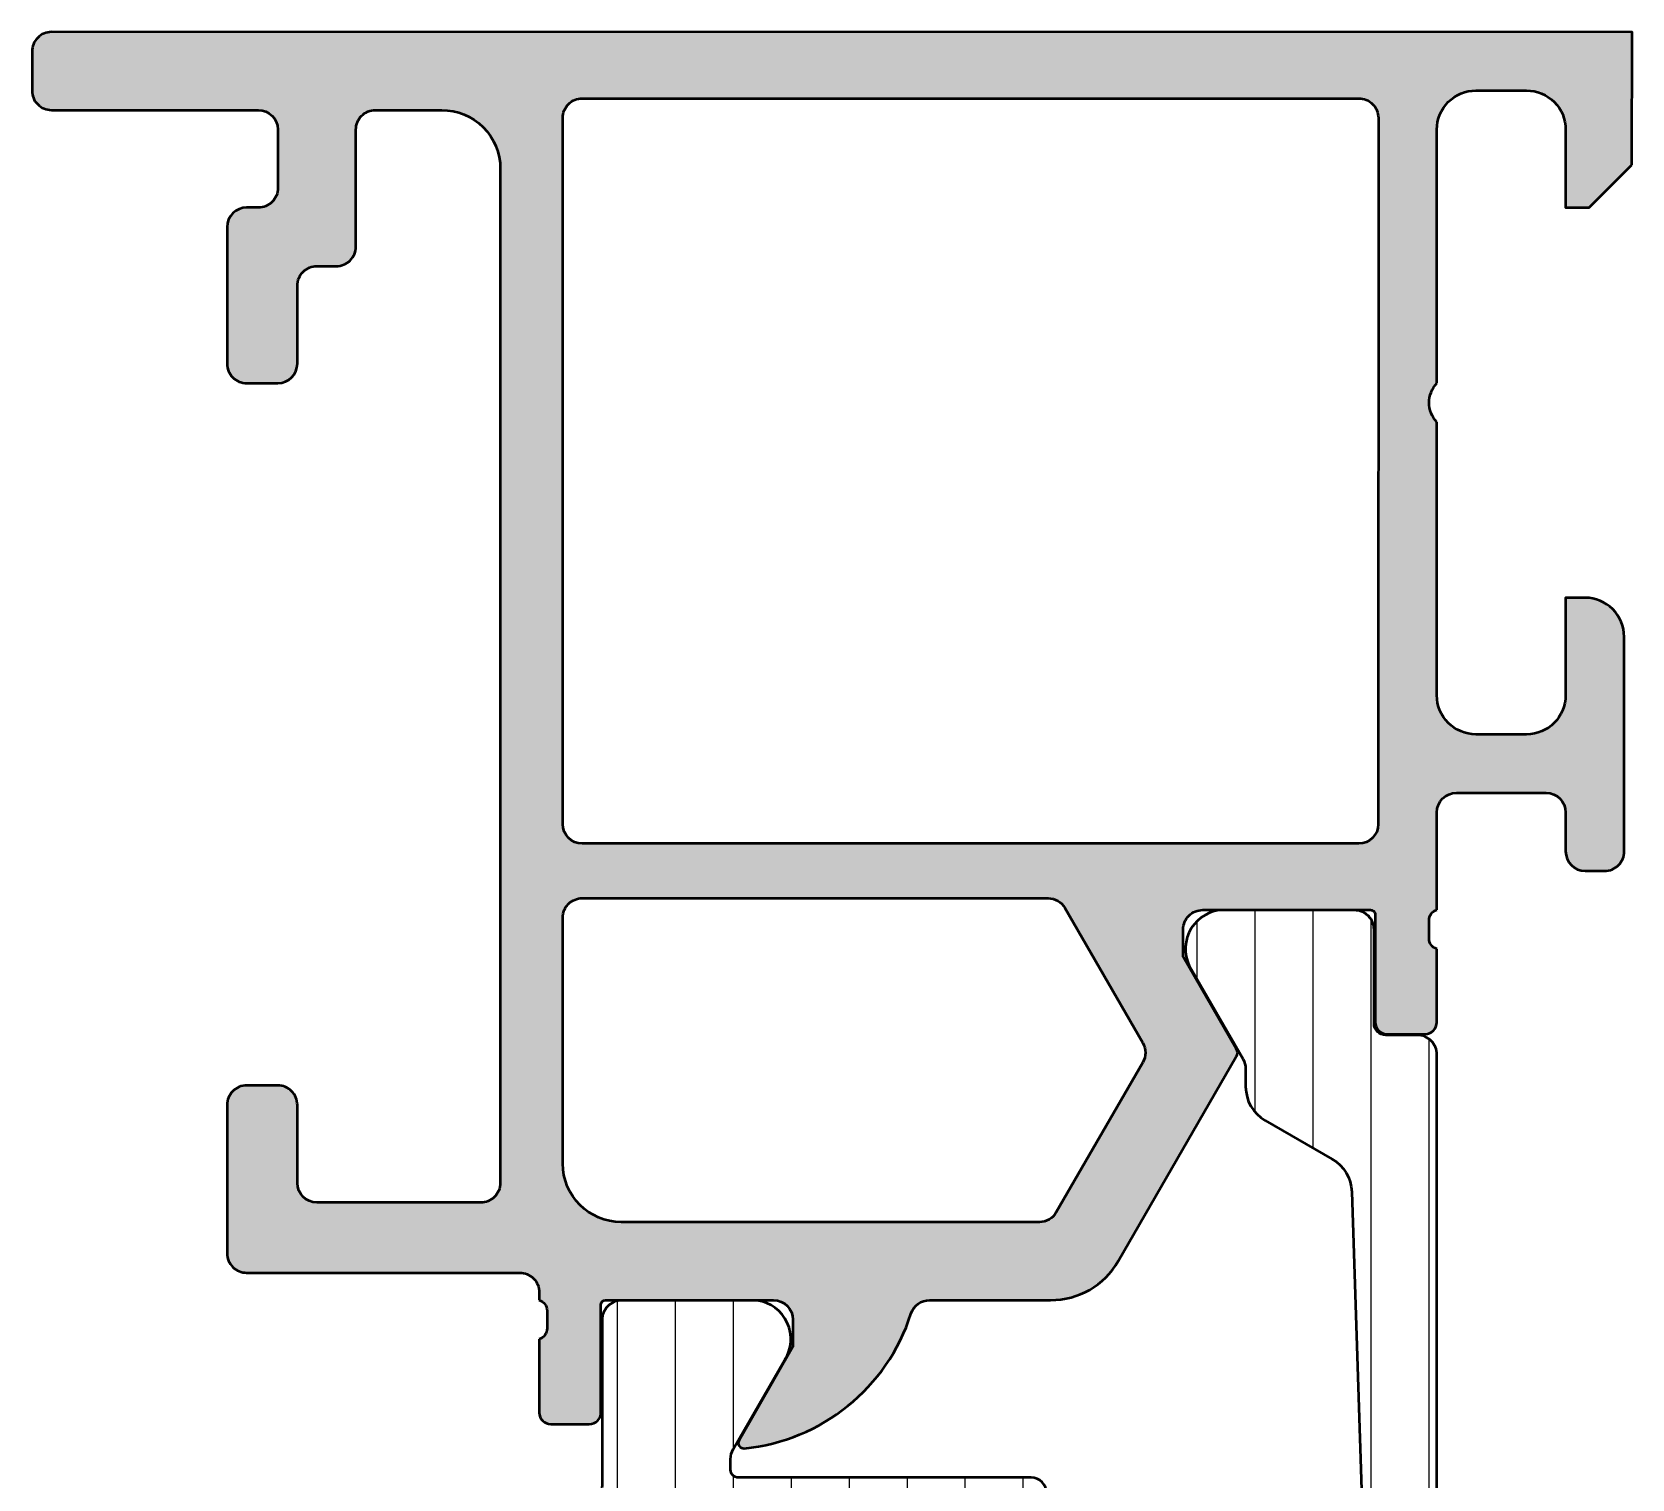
# Model space of a CAD drawing. Extents: x -15 to 48, y 0 to 85.
# Drawn here: x -15 to 26, y 47.91 to 85 of the extents above; entities that cross this region are included whole.
import ezdxf

# ---------------------------------------------------------------- set-up
doc = ezdxf.new("R2010")
doc.units = 0
for name, color, linetype, lineweight in [('0S-Alu contour', 7, 'Continuous', 50), ('0S-Alu hatch', 252, 'Continuous', 25), ('0S-Plastic contour', 254, 'Continuous', 50), ('0S-Plastic hatch', 253, 'Continuous', 25)]:
    doc.layers.add(name, color=color, linetype=linetype, lineweight=lineweight)
pattern_1 = [(90, (0, 0), (-1.4859, 0), [])]

# ---------------------------------------------------------------- blocks, each defined once
blk = doc.blocks.new('347310__CD10DA18_DC66_4DDC_9E1C_875070BA0576_')
at = {"layer": '0S-Alu hatch'}
h = blk.add_hatch(color=256, dxfattribs=at)
edge = h.paths.add_edge_path()
edge.add_line((25.99984741210939, 81.59902933060013), (26.00000002191443, 84.99940470118426))
edge.add_line((26.00000002191443, 84.99940470118426), (-14.4999926506306, 85))
edge.add_arc((-14.49999999999999, 84.50000000005399), 0.5000000000000262, 89.99915782430367, 180)
edge.add_line((-15.00000000000001, 84.50000000005399), (-14.99999999999996, 83.50000734947734))
edge.add_arc((-14.49999999999999, 83.50000734947736), 0.4999999999999645, 180, 270.0000000000041)
edge.add_line((-14.49999999999995, 83.00000734947739), (-9.199946949434391, 83.00000734947737))
edge.add_ellipse((-9.199946949434416, 82.50000734947741), major_axis=(-0.4999999999999574, 0), ratio=1, start_angle=180.0026229927371, end_angle=269.99999999999716, ccw=False)
edge.add_line((-8.699946949958402, 82.50003023940715), (-8.699878280168335, 81.00003023940741))
edge.add_ellipse((-9.199878279644421, 81.00000734947739), major_axis=(-0.5000000000000356, 0), ratio=1, start_angle=90.00000000000142, end_angle=180.0026229927371, ccw=False)
edge.add_line((-9.199878279644407, 80.50000734947734), (-9.49995845930873, 80.50000734947739))
edge.add_arc((-9.49995845930875, 80.00000734947731), 0.500000000000057, 89.99999999999756, 179.9986400310366)
edge.add_line((-9.999958459167958, 80.00001921744538), (-10.00004154083198, 76.49977090774856))
edge.add_arc((-9.50007003993317, 76.49973478046923), 0.4999715022040708, 179.9958598827387, 270.0010801574589)
edge.add_line((-9.500060614318372, 75.99976327835401), (-8.700069006652328, 75.99974039017037))
edge.add_arc((-8.700093288323316, 76.49978374817378), 0.5000433585929441, 270.002782233268, 359.9932835929086)
edge.add_line((-8.200049933166003, 76.49972513138151), (-8.200004156798784, 78.49973276077586))
edge.add_ellipse((-7.700149360449358, 78.49987796022798), major_axis=(-0.4998548174384295, 0), ratio=1, start_angle=-90.0148949093915, end_angle=0.016643464482115178, ccw=False)
edge.add_line((-7.700019415587902, 78.99973276077584), (-7.199996527404252, 78.99970987259226))
edge.add_arc((-7.199995854147452, 79.499724458193), 0.5000145856011912, 269.9999228527042, 360.0009513781749)
edge.add_line((-6.699981268615192, 79.49973276077598), (-6.699931677550708, 82.4997098725923))
edge.add_ellipse((-6.199989152456899, 82.49975972336215), major_axis=(-0.4999425275791942, 0), ratio=1, start_angle=-90.010084355157, end_angle=0.005713134153495503, ccw=False)
edge.add_line((-6.199901159972583, 82.99970224319777), (-4.499896582335864, 82.99964883743603))
edge.add_ellipse((-4.499802041349965, 81.49978914656228), major_axis=(-1.499859693853373, 0), ratio=1, start_angle=179.9943484866359, end_angle=270.00361153747167, ccw=False)
edge.add_line((-2.999942354792935, 81.49964120412979), (-3.000537444684724, 55.49962977792197))
edge.add_ellipse((-3.500537444553745, 55.49964122195333), major_axis=(-0.4999999999999871, 0), ratio=1, start_angle=89.99864699564091, end_angle=179.9986886106275, ccw=False)
edge.add_line((-3.500549251744175, 54.99964122209274), (-7.700027465820298, 54.99974039017041))
edge.add_ellipse((-7.699895561429036, 55.49986084580205), major_axis=(-0.5001204730262157, 0), ratio=1, start_angle=0.012925820080909034, end_angle=89.98488851104122, ccw=False)
edge.add_line((-8.200016021728558, 55.49974801956506), (-8.199970245361312, 57.49974801956489))
edge.add_arc((-8.699842804591356, 57.49988308584031), 0.4998725774775911, 359.9845185993844, 450.0137328721819)
edge.add_line((-8.699962615966754, 57.99975564895947), (-9.499954223632827, 57.99977853714313))
edge.add_arc((-9.499958102385406, 57.49978623060806), 0.4999923065501079, 89.99955552085567, 179.9999926555614)
edge.add_line((-9.99995040893551, 57.49978616651674), (-10.00004959530385, 53.69963594781669))
edge.add_arc((-9.500049595474145, 53.69962289749468), 0.5000000000000151, 179.9985045433782, 270.0000000000027)
edge.add_line((-9.500049595474122, 53.19962289749466), (-2.500740051269517, 53.19962289749463))
edge.add_ellipse((-2.500724145575293, 52.69965024714473), major_axis=(-0.4999726506029154, 0), ratio=1, start_angle=179.9977401016379, end_angle=270.0018227580015, ccw=False)
edge.add_line((-2.000751495361285, 52.69963052688986), (-2.000789899603759, 52.49827708358385))
edge.add_ellipse((-2.079528935281735, 52.23108704190629), major_axis=(-0.2785504516441375, 0), ratio=1, start_angle=178.8354106259026, end_angle=253.580123580513, ccw=False)
edge.add_line((-1.801036022238932, 52.2254256378325), (-1.80103602223896, 51.77183163783252))
edge.add_ellipse((-2.079904117882129, 51.76617097835543), major_axis=(-0.2789255417371511, 0), ratio=1, start_angle=106.4245945553582, end_angle=181.1628700728925, ccw=False)
edge.add_line((-2.001037022238946, 51.4986276378325), (-2.001037022238946, 49.61861663782406))
edge.add_arc((-1.701037022238914, 49.61861663782403), 0.3000000000000327, 180, 269.9999999999905)
edge.add_line((-1.701037022238964, 49.31861663782399), (-0.7210627031961822, 49.31861663782399))
edge.add_arc((-0.7210627031961822, 49.618616637824), 0.3000000000000114, 270, 360)
edge.add_line((-0.4210627031961707, 49.618616637824), (-0.4210627031961707, 52.37746815903597))
edge.add_ellipse((-0.301062703196187, 52.37746815903599), major_axis=(-0.1199999999999837, 0), ratio=1, start_angle=270.0000000000036, end_angle=360, ccw=False)
edge.add_line((-0.3010627031961945, 52.49746815903598), (3.99942824607676, 52.49746815903598))
edge.add_ellipse((3.999428246076753, 51.99746815903597), major_axis=(-0.5000000000000071, 0), ratio=1, start_angle=180, end_angle=269.9999999999992, ccw=False)
edge.add_line((4.49942824607676, 51.99746815903597), (4.49942824607676, 51.29746815903598))
edge.add_line((4.49942824607676, 51.29746815903598), (3.11793278845441, 48.90464783600842))
edge.add_arc((3.237548030725051, 48.83558794368429), 0.1381197846482718, 150.0000000000009, 275.6225775507957)
edge.add_arc((2.761205004903089, 53.67407702088341), 4.999999999999576, 275.6225775507924, 342.2562568083113)
edge.add_ellipse((7.99956497640138, 51.99789540512569), major_axis=(-0.5000000000003976, 0), ratio=1, start_angle=270.00000000001387, end_angle=342.25625680832786, ccw=False)
edge.add_line((7.999564976401259, 52.49789540512609), (11.10310696672424, 52.49789540512608))
edge.add_arc((11.10310933647339, 54.49789310504234), 1.999997699917661, 269.9999321116095, 330.0000380431386)
edge.add_line((12.83515881608942, 53.49789540512609), (15.86098725356042, 58.7387843875575))
edge.add_arc((15.68778216955026, 58.83878438192248), 0.1999999999999123, 330.0000018640333, 389.9999817314419)
edge.add_line((15.86098728219171, 58.9387843266966), (14.49896191667538, 61.29788319809478))
edge.add_line((14.49896191667538, 61.29788319809478), (14.49896191667538, 61.99789540512603))
edge.add_ellipse((14.99850037159696, 61.99792588957884), major_axis=(-0.4995384558517412, 0), ratio=1, start_angle=-90.00349648853768, end_angle=0.003496488599694203, ccw=False)
edge.add_line((14.99853085604972, 62.49746434450043), (19.29697664408265, 62.49747179781178))
edge.add_ellipse((19.29892704814467, 62.37748764917532), major_axis=(-0.1200000000000906, 0), ratio=1, start_angle=180, end_angle=270.93129034902614, ccw=False)
edge.add_line((19.41892704814476, 62.37748764917532), (19.41892704814474, 59.61863612796335))
edge.add_arc((19.71892704814474, 59.61863612796335), 0.3000000000000043, 180, 270.0000000000013)
edge.add_line((19.71892704814475, 59.31863612796334), (20.69890136718753, 59.31863612796334))
edge.add_arc((20.69890136718755, 59.61863612796333), 0.29999999999999, 269.9999999999959, 360)
edge.add_line((20.99890136718754, 59.61863612796333), (20.99890136718754, 61.49864712797188))
edge.add_ellipse((21.07776846283071, 61.76619046849485), major_axis=(-0.2789255417371832, 0), ratio=1, start_angle=-1.1628700728833792, end_angle=73.5754054446486, ccw=False)
edge.add_line((20.7989003671875, 61.77185112797189), (20.7989003671875, 62.22544512797185))
edge.add_ellipse((21.07773781373057, 62.23111353597021), major_axis=(-0.2788950563274553, 0), ratio=1, start_angle=-73.58012358051297, end_angle=1.1645893740940778, ccw=False)
edge.add_line((20.99890136718754, 62.49863412796336), (20.99947357177736, 64.9990995210298))
edge.add_ellipse((21.49992607772965, 64.99861633675442), major_axis=(-0.5004527392081795, 0), ratio=1, start_angle=270.03084309514844, end_angle=359.94468124191803, ccw=False)
edge.add_line((21.49965667724608, 65.49906900345165), (23.79998016357426, 65.49900796829542))
edge.add_ellipse((23.79995374955901, 64.99898918435558), major_axis=(-0.5000187846375104, 0), ratio=1, start_angle=179.9995297055467, end_angle=269.99697329052196, ccw=False)
edge.add_line((24.29997253417968, 64.99898508010804), (24.29993438720707, 63.9989850801222))
edge.add_arc((24.79995727492494, 63.99900796759689), 0.5000228882416811, 180.0026225914189, 269.9956288784361)
edge.add_line((24.79991912794718, 63.49898508081034), (25.29993438720707, 63.49896219192817))
edge.add_arc((25.29995906587346, 63.99893751274143), 0.4999753214223298, 269.9971718935558, 360.0010795514529)
edge.add_line((25.79993438720704, 63.9989469331401), (25.79966735839845, 69.4989087861665))
edge.add_arc((24.79995502801997, 69.499219313513), 0.999712378605975, 359.9822029745318, 450.0108026449516)
edge.add_line((24.79976654052739, 70.49893167435008), (24.29975891113286, 70.49893930374466))
edge.add_line((24.29975891113286, 70.49893930374466), (24.29954528808595, 67.99896982132267))
edge.add_ellipse((23.29935272543602, 67.9991929133043), major_axis=(-1.000192587530156, 0), ratio=1, start_angle=90.00928271101333, end_angle=179.9872202321475, ccw=False)
edge.add_line((23.29951477050785, 66.99900033890091), (21.99948883056639, 66.99903085647902))
edge.add_ellipse((21.99968994753696, 67.99917855623586), major_axis=(-1.000147719977854, 0), ratio=1, start_angle=0.007587187760520919, end_angle=89.98847854826931, ccw=False)
edge.add_line((20.99954223632811, 67.99904611526756), (20.99970245361324, 74.99903848622031))
edge.add_ellipse((21.52472858244579, 75.49902608861566), major_axis=(-0.7250103713092207, 0), ratio=1, start_angle=-43.605056684443014, end_angle=43.60068543007452, ccw=False)
edge.add_line((20.99974060058592, 75.99905374525942), (20.99984741210939, 82.49904611526809))
edge.add_ellipse((21.99976312391521, 82.4991151528502), major_axis=(-0.9999157141891105, 0), ratio=1, start_angle=-90.00832711652998, end_angle=0.003955895583601432, ccw=False)
edge.add_line((21.99990844726561, 83.499030856479), (23.29989624023439, 83.49899270950642))
edge.add_ellipse((23.30001241581844, 82.4991317681148), major_axis=(-0.9998609481409672, 0), ratio=1, start_angle=179.9911570347621, end_angle=270.00665729637296, ccw=False)
edge.add_line((24.29987335205082, 82.49897745071748), (24.29983520507817, 80.49901559768992))
edge.add_line((24.29983520507817, 80.49901559768992), (24.89985656738291, 80.4989545625337))
edge.add_line((24.89985656738291, 80.4989545625337), (25.99984741210939, 81.59902933060013))
edge = h.paths.add_edge_path()
edge.add_ellipse((19.00007131662927, 82.79918150958719), major_axis=(-0.4998752972060294, 0), ratio=1, start_angle=179.9839563937842, end_angle=270.01167225179194, ccw=False)
edge.add_line((19.49994659423827, 82.79904153763133), (19.49952697753907, 64.6991498750335))
edge.add_ellipse((18.99947880884129, 64.69923619773496), major_axis=(-0.5000481761486761, 0), ratio=1, start_angle=89.99765157452748, end_angle=179.9901091000233, ccw=False)
edge.add_line((18.99945831298829, 64.19918802200633), (-0.9005661010794057, 64.19964578567824))
edge.add_ellipse((-0.9005317685368865, 64.69968011787651), major_axis=(-0.5000343333769159, 0), ratio=1, start_angle=0.003496815681216958, end_angle=89.99606605055578, ccw=False)
edge.add_line((-1.400566100982544, 64.69964960030877), (-1.400131225585919, 82.79953744827576))
edge.add_ellipse((-0.9002597130988689, 82.79962017110937), major_axis=(-0.4998715193318764, 0), ratio=1, start_angle=-90.01560185790458, end_angle=0.009481774962580403, ccw=False)
edge.add_line((-0.900123596191392, 83.29949167190865), (18.99996948242189, 83.29905679642044))
edge = h.paths.add_edge_path()
edge.add_ellipse((11.03548554912561, 62.29899936108683), major_axis=(-0.4999999999999775, 0), ratio=1, start_angle=209.9988964472707, end_angle=269.9986988621029, ccw=False)
edge.add_line((11.46850306609464, 62.54899102094362), (13.46538366026674, 59.09013852535375))
edge.add_ellipse((13.03236614329772, 58.84014686549688), major_axis=(-0.5000000000000057, 0), ratio=1, start_angle=149.9987178974251, end_angle=209.9988964472792, ccw=False)
edge.add_line((13.46537325085371, 58.59013717607266), (11.24772262573243, 54.74925210892038))
edge.add_ellipse((10.81470901276448, 54.99926894610419), major_axis=(-0.5000092078061746, 0), ratio=1, start_angle=89.99952814988399, end_angle=149.9983813219321, ccw=False)
edge.add_line((10.8147048950196, 54.49925973831497), (0.0992012023926208, 54.49951150833448))
edge.add_ellipse((0.0994336237242522, 55.99969814264324), major_axis=(-1.500186652313082, 0), ratio=1, start_angle=0.005671092717989268, end_angle=89.99112326362592, ccw=False)
edge.add_line((-1.400753021240248, 55.99954965530717), (-1.400611877441363, 62.29927804886217))
edge.add_ellipse((-0.9006372045183113, 62.29929574758314), major_axis=(-0.4999746732363125, 0), ratio=1, start_angle=-90.00421387899883, end_angle=0.002028226765787622, ccw=False)
edge.add_line((-0.9006004333496235, 62.79927041946726), (11.03549690369577, 62.79899936095787))
at = {"layer": '0S-Alu contour', "color": 7}
for points in [[(25.99984741210939, 81.59902933060013), (26.00000002191443, 84.99940470118426), (-14.4999926506306, 85)], [(-15.00000000000001, 84.50000000005399), (-14.99999999999996, 83.50000734947734)], [(-0.900123596191392, 83.29949167190865), (18.99996948242189, 83.29905679642044)], [(21.99990844726561, 83.499030856479), (23.29989624023439, 83.49899270950642)], [(-14.49999999999995, 83.00000734947739), (-9.199946949434391, 83.00000734947737)], [(-6.199901159972583, 82.99970224319777), (-4.499896582335864, 82.99964883743603)], [(-8.699946949958402, 82.50003023940715), (-8.699878280168335, 81.00003023940741)], [(-6.699981268615192, 79.49973276077598), (-6.699931677550708, 82.4997098725923)], [(-1.400566100982544, 64.69964960030877), (-1.400131225585919, 82.79953744827576)], [(19.49994659423827, 82.79904153763133), (19.49952697753907, 64.6991498750335)], [(20.99974060058592, 75.99905374525942), (20.99984741210939, 82.49904611526809)], [(24.29987335205082, 82.49897745071748), (24.29983520507817, 80.49901559768992), (24.89985656738291, 80.4989545625337), (25.99984741210939, 81.59902933060013)], [(-2.999942354792935, 81.49964120412979), (-3.000537444684724, 55.49962977792197)], [(-9.199878279644407, 80.50000734947734), (-9.49995845930873, 80.50000734947739)], [(-9.999958459167958, 80.00001921744538), (-10.00004154083198, 76.49977090774856)], [(-7.700019415587902, 78.99973276077584), (-7.199996527404252, 78.99970987259226)], [(-8.200049933166003, 76.49972513138151), (-8.200004156798784, 78.49973276077586)], [(-9.500060614318372, 75.99976327835401), (-8.700069006652328, 75.99974039017037)], [(20.99954223632811, 67.99904611526756), (20.99970245361324, 74.99903848622031)], [(24.79976654052739, 70.49893167435008), (24.29975891113286, 70.49893930374466), (24.29954528808595, 67.99896982132267)], [(25.79993438720704, 63.9989469331401), (25.79966735839845, 69.4989087861665)], [(23.29951477050785, 66.99900033890091), (21.99948883056639, 66.99903085647902)], [(21.49965667724608, 65.49906900345165), (23.79998016357426, 65.49900796829542)], [(20.99890136718754, 62.49863412796336), (20.99947357177736, 64.9990995210298)], [(24.29997253417968, 64.99898508010804), (24.29993438720707, 63.9989850801222)], [(18.99945831298829, 64.19918802200633), (-0.9005661010794058, 64.19964578567824)], [(24.79991912794718, 63.49898508081034), (25.29993438720707, 63.49896219192817)], [(-0.9006004333496235, 62.79927041946726), (11.03549690369577, 62.79899936095787)], [(11.46850306609464, 62.54899102094362), (13.46538366026674, 59.09013852535375)], [(14.99853085604972, 62.49746434450043), (19.29697664408265, 62.49747179781178)], [(19.41892704814476, 62.37748764917532), (19.41892704814474, 59.61863612796335)], [(-1.400753021240248, 55.99954965530717), (-1.400611877441363, 62.29927804886217)], [(15.86098728219171, 58.9387843266966), (14.49896191667538, 61.29788319809478), (14.49896191667538, 61.99789540512603)], [(20.7989003671875, 61.77185112797189), (20.7989003671875, 62.22544512797185)], [(20.99890136718754, 59.61863612796333), (20.99890136718754, 61.49864712797188)], [(19.71892704814475, 59.31863612796334), (20.69890136718753, 59.31863612796334)], [(12.83515881608942, 53.49789540512609), (15.86098725356042, 58.7387843875575)], [(13.46537325085371, 58.59013717607266), (11.24772262573243, 54.74925210892038)], [(-8.699962615966754, 57.99975564895947), (-9.499954223632827, 57.99977853714313)], [(-9.99995040893551, 57.49978616651674), (-10.00004959530385, 53.69963594781669)], [(-8.200016021728558, 55.49974801956506), (-8.199970245361312, 57.49974801956489)], [(-3.500549251744175, 54.99964122209274), (-7.700027465820298, 54.99974039017041)], [(10.8147048950196, 54.49925973831497), (0.0992012023926206, 54.49951150833448)], [(-9.500049595474122, 53.19962289749466), (-2.500740051269517, 53.19962289749463)], [(-2.000751495361285, 52.69963052688986), (-2.000789899603759, 52.49827708358385)], [(-0.3010627031961945, 52.49746815903598), (3.99942824607676, 52.49746815903598)], [(7.999564976401259, 52.49789540512609), (11.10310696672424, 52.49789540512608)], [(-1.801036022238932, 52.2254256378325), (-1.80103602223896, 51.77183163783252)], [(-0.4210627031961707, 49.618616637824), (-0.4210627031961707, 52.37746815903597)], [(4.49942824607676, 51.99746815903597), (4.49942824607676, 51.29746815903598), (3.11793278845441, 48.90464783600842)], [(-2.001037022238946, 51.4986276378325), (-2.001037022238946, 49.61861663782406)], [(-1.701037022238964, 49.31861663782399), (-0.7210627031961822, 49.31861663782399)]]:
    blk.add_lwpolyline(points, dxfattribs=at)
for centre, radius, start, end in [((-14.49999999999999, 84.50000000005399), 0.5000000000000262, 89.99915782430367, 180), ((-14.49999999999999, 83.50000734947736), 0.4999999999999645, 180, 270.0000000000041), ((-9.49995845930875, 80.00000734947731), 0.500000000000057, 89.99999999999756, 179.9986400310366), ((-7.199995854147452, 79.499724458193), 0.5000145856011912, 269.9999228527042, 0.0009513781748717), ((-9.50007003993317, 76.49973478046923), 0.4999715022040708, 179.9958598827387, 270.0010801574589), ((-8.700093288323316, 76.49978374817378), 0.5000433585929441, 270.002782233268, 359.9932835929086), ((24.79995502801997, 69.499219313513), 0.999712378605975, 359.9822029745318, 90.01080264495158), ((24.79995727492494, 63.99900796759689), 0.5000228882416811, 180.0026225914189, 269.9956288784361), ((25.29995906587346, 63.99893751274143), 0.4999753214223298, 269.9971718935558, 0.0010795514528391), ((19.71892704814474, 59.61863612796335), 0.3000000000000043, 180, 270.0000000000013), ((20.69890136718755, 59.61863612796333), 0.29999999999999, 269.9999999999959, 0), ((15.68778216955026, 58.83878438192248), 0.1999999999999123, 330.0000018640333, 29.99998173144189), ((-9.499958102385406, 57.49978623060806), 0.4999923065501079, 89.99955552085567, 179.9999926555614), ((-8.699842804591356, 57.49988308584031), 0.4998725774775911, 359.9845185993844, 90.01373287218188), ((-9.500049595474145, 53.69962289749468), 0.5000000000000151, 179.9985045433782, 270.0000000000027), ((11.10310933647339, 54.49789310504234), 1.999997699917661, 269.9999321116095, 330.0000380431386), ((2.761205004903089, 53.67407702088341), 4.999999999999576, 275.6225775507924, 342.2562568083113), ((-1.701037022238914, 49.61861663782403), 0.3000000000000327, 180, 269.9999999999905), ((-0.7210627031961822, 49.618616637824), 0.3000000000000114, 270, 0), ((3.237548030725051, 48.83558794368429), 0.1381197846482718, 150.0000000000009, 275.6225775507957)]:
    blk.add_arc(centre, radius, start, end, dxfattribs=at)
at = {"layer": '0S-Alu contour', "color": 7, "extrusion": (0, 0, -1)}
for centre, radius, start, end in [((0.9002597130988689, 82.79962017110937), 0.4998715193318764, 359.9905182250374, 90.01560185790466), ((-19.00007131662927, 82.79918150958719), 0.4998752972060295, 89.98832774820805, 180.0160436062158), ((-21.99976312391521, 82.4991151528502), 0.9999157141891105, 359.9960441044164, 90.00832711653004), ((-23.30001241581844, 82.4991317681148), 0.9998609481409672, 89.99334270362702, 180.008842965238), ((9.199946949434416, 82.50000734947741), 0.4999999999999574, 90.00000000000286, 179.9973770072629), ((6.199989152456899, 82.49975972336215), 0.4999425275791942, 359.9942868658465, 90.010084355157), ((4.499802041349965, 81.49978914656228), 1.499859693853373, 89.99638846252834, 180.0056515133642), ((9.199878279644421, 81.00000734947739), 0.5000000000000356, 179.9973770072629, 269.9999999999986), ((7.700149360449358, 78.49987796022798), 0.4998548174384295, 359.9833565355179, 90.0148949093916), ((-21.52472858244579, 75.49902608861566), 0.7250103713092209, 316.3993145699255, 43.60505668444302), ((-21.99968994753696, 67.99917855623586), 1.000147719977854, 270.0115214517307, 359.9924128122395), ((-23.29935272543602, 67.9991929133043), 1.000192587530156, 180.0127797678526, 269.9907172889867), ((-21.49992607772965, 64.99861633675442), 0.5004527392081795, 0.0553187580819524, 89.96915690485157), ((-23.79995374955901, 64.99898918435558), 0.5000187846375104, 90.00302670947805, 180.0004702944534), ((0.9005317685368865, 64.69968011787651), 0.5000343333769159, 270.0039339494442, 359.9965031843188), ((-18.99947880884129, 64.69923619773496), 0.5000481761486761, 180.0098908999768, 270.0023484254725), ((0.9006372045183113, 62.29929574758314), 0.4999746732363125, 359.9979717732342, 90.00421387899878), ((-11.03548554912561, 62.29899936108683), 0.4999999999999775, 90.00130113789707, 150.0011035527293), ((-14.99850037159696, 61.99792588957884), 0.4995384558517412, 359.9965035114003, 90.00349648853779), ((-19.29892704814467, 62.37748764917532), 0.1200000000000906, 89.06870965097384, 180), ((-21.07773781373057, 62.23111353597021), 0.2788950563274553, 358.8354106259059, 73.580123580513), ((-21.07776846283071, 61.76619046849485), 0.2789255417371832, 286.4245945553514, 1.162870072883403), ((-13.03236614329772, 58.84014686549688), 0.5000000000000057, 150.0011035527208, 210.0012821025749), ((-0.0994336237242522, 55.99969814264324), 1.500186652313082, 270.0088767363741, 359.994328907282), ((7.699895561429036, 55.49986084580205), 0.5001204730262157, 270.0151114889588, 359.9870741799191), ((3.500537444553745, 55.49964122195333), 0.4999999999999871, 180.0013113893726, 270.0013530043591), ((-10.81470901276448, 54.99926894610419), 0.5000092078061746, 210.0016186780679, 270.000471850116), ((2.500724145575293, 52.69965024714473), 0.4999726506029154, 89.99817724199855, 180.0022598983622), ((2.079528935281735, 52.23108704190629), 0.2785504516441375, 106.419876419487, 181.1645893740975), ((0.301062703196187, 52.37746815903599), 0.1199999999999837, 0, 89.9999999999964), ((-3.999428246076753, 51.99746815903597), 0.5000000000000071, 90.00000000000081, 180), ((-7.99956497640138, 51.99789540512569), 0.5000000000003976, 17.74374319167217, 89.99999999998616), ((2.079904117882129, 51.76617097835543), 0.2789255417371511, 178.8371299271075, 253.5754054446418)]:
    blk.add_arc(centre, radius, start, end, dxfattribs=at)
blk = doc.blocks.new('284041__0EE7B151_01AF_4F88_A27D_D2D71C5E9C29___168C7CEF_CD72_432E_8023_5BCD17A5CF96_')
at = {"layer": '0S-Plastic hatch'}
h = blk.add_hatch(dxfattribs=at)
h.set_pattern_fill('ANSI31', color=256, scale=0.4680000000000001, angle=45, style=0)
h.set_pattern_definition(pattern_1)
edge = h.paths.add_edge_path()
edge.add_arc((-10.39994503262543, 44.50555136975355), 0.5000000000000941, 119.9999999999768, 180)
edge.add_line((-10.89994503262552, 44.50555136975355), (-10.89994503262553, 34.20192051683887))
edge.add_line((-10.89994503262553, 34.20192051683887), (-10.44170151195217, 23.70641835525526))
edge.add_arc((-9.442653290370473, 23.75003774262063), 0.9999999999998387, 182.5000000000017, 270.0000000000061)
edge.add_line((-9.442653290370364, 22.75003774262079), (-1.58244936833281, 22.75003774262078))
edge.add_ellipse((-1.582449368332776, 22.25003774262095), major_axis=(-0.4999999999998224, 0), ratio=1, start_angle=207.0072193886976, end_angle=270.0000000000038, ccw=False)
edge.add_line((-1.136974711653998, 22.47708912503636), (-0.4219590108660114, 21.07422881015874))
edge.add_ellipse((-0.6892438048734543, 20.93799798070952), major_axis=(-0.3000000000000417, 0), ratio=1, start_angle=179.9920113084649, end_angle=207.0072193886795, ccw=False)
edge.add_line((-0.3892438077894766, 20.93795615201859), (-0.3900006170636985, 15.51003635968231))
edge.add_arc((0.1099953603749171, 15.51003372005723), 0.4999959774455833, 179.9996975182267, 270.0003024811859)
edge.add_line((0.1099979999999902, 15.01003774261861), (3.586539498099462, 15.01003774261861))
edge.add_arc((3.444228849108114, 15.99985581734146), 0.9999960709244732, 278.1816080518995, 392.7270160998407)
edge.add_line((4.285481498099457, 16.54049074261861), (2.966964645140812, 18.82422923560862))
edge.add_ellipse((3.399977361871217, 19.07422920990819), major_axis=(-0.5000000000000293, 0), ratio=1, start_angle=0.001175055589214935, end_angle=29.999996599344, ccw=False)
edge.add_line((2.89997736197634, 19.07421895561372), (2.900054967374479, 19.35003774219382))
edge.add_ellipse((3.100054967587931, 19.35003774240733), major_axis=(-0.2000000002134512, 0), ratio=1, start_angle=270.0000000612014, end_angle=360, ccw=False)
edge.add_line((3.100054967374298, 19.55003774262079), (10.60005496737447, 19.5500377426208))
edge.add_arc((10.60005496737449, 19.9500377426208), 0.3999999999999986, 269.9999999999959, 449.9999999999959)
edge.add_line((10.60005496737452, 20.3500377426208), (9.600054967374582, 20.35003774262079))
edge.add_ellipse((9.600054967374477, 20.65003774262073), major_axis=(-0.2999999999999474, 0), ratio=1, start_angle=0, end_angle=90.00000000002012, ccw=False)
edge.add_line((9.300054967374528, 20.65003774262073), (9.30005496737457, 20.8500377426208))
edge.add_arc((9.000054967374531, 20.85003774262079), 0.3000000000000398, 0, 180)
edge.add_line((8.700054967374491, 20.85003774262079), (8.700054967374491, 20.65003774262078))
edge.add_ellipse((8.400054967374585, 20.65003774262073), major_axis=(-0.2999999999999065, 0), ratio=1, start_angle=89.99999999999358, end_angle=180, ccw=False)
edge.add_line((8.400054967374551, 20.35003774262083), (2.629705717146556, 20.35003774262079))
edge.add_ellipse((2.629705717146603, 22.35003774262084), major_axis=(-2.000000000000056, 0), ratio=1, start_angle=27.00721938869009, end_angle=89.99999999999869, ccw=False)
edge.add_line((0.8478070904306845, 21.44183221295911), (-3.745419689304377, 30.45374000661946))
edge.add_ellipse((-3.29994503262626, 30.6807913890349), major_axis=(-0.4999999999992484, 0), ratio=1, start_angle=0, end_angle=27.007219388735678, ccw=False)
edge.add_line((-3.799945032625508, 30.6807913890349), (-3.799945032625508, 36.80445333034914))
edge.add_ellipse((-3.299945032625516, 36.80445333034914), major_axis=(-0.499999999999992, 0), ratio=1, start_angle=314.9999999999975, end_angle=360, ccw=False)
edge.add_line((-3.653498423218771, 37.15800672094243), (-0.2857314702525002, 40.52577367390846))
edge.add_arc((-1.699945032625549, 41.93998723628161), 2.000000000000004, 314.999999999998, 360)
edge.add_line((0.3000549673744552, 41.93998723628161), (0.3000549673745709, 45.40251688121396))
edge.add_ellipse((1.300054967374494, 45.40251688121392), major_axis=(-0.9999999999999232, 0), ratio=1, start_angle=296.9864693082955, end_angle=360, ccw=False)
edge.add_line((0.8462748960453012, 46.29363059273693), (2.314224088476706, 47.0411514541439))
edge.add_ellipse((2.768004159805649, 46.15003774262179), major_axis=(-0.999999999999005, 0), ratio=1, start_angle=270.0000000000114, end_angle=296.9864693083062, ccw=False)
edge.add_line((2.76800415980545, 47.15003774262079), (8.400054967374407, 47.15003774262076))
edge.add_ellipse((8.400054967374514, 46.8500377426209), major_axis=(-0.2999999999998621, 0), ratio=1, start_angle=180, end_angle=270.00000000002, ccw=False)
edge.add_line((8.700054967374378, 46.8500377426209), (8.700054967374491, 46.65003774262078))
edge.add_arc((9.000054967374503, 46.65003774262078), 0.3000000000000114, 180, 360)
edge.add_line((9.300054967374514, 46.65003774262078), (9.300054967374521, 46.85003774262073))
edge.add_ellipse((9.600054967374462, 46.85003774262085), major_axis=(-0.2999999999999403, 0), ratio=1, start_angle=270.0000000000312, end_angle=360, ccw=False)
edge.add_line((9.600054967374298, 47.15003774262079), (10.60005496737447, 47.1500377426208))
edge.add_arc((10.60005496737444, 47.55003774262081), 0.4000000000000057, 270.0000000000041, 450.000000000004)
edge.add_line((10.60005496737441, 47.95003774262081), (3.100054967374354, 47.95003774262085))
edge.add_ellipse((3.100054967374515, 48.15003774262077), major_axis=(-0.1999999999999176, 0), ratio=1, start_angle=0, end_angle=89.99999999995413, ccw=False)
edge.add_line((2.9000549673746, 48.15003774262076), (2.899977361976333, 48.42585652962268))
edge.add_ellipse((3.399977361871197, 48.42584627532902), major_axis=(-0.5000000000000151, 0), ratio=1, start_angle=330.00000340065736, end_angle=359.9988249444108, ccw=False)
edge.add_line((2.966964645140798, 48.67584624962857), (4.285481498099457, 50.95958474261863))
edge.add_arc((3.444228849108114, 51.50021966789577), 0.99999607092447, 327.2729839001595, 441.8183919481005)
edge.add_line((3.586539498099462, 52.49003774261861), (0.1099979999999903, 52.49003774261862))
edge.add_arc((0.1099953603749242, 51.99004176517999), 0.4999959774455975, 89.99969751881494, 180.0003024817733)
edge.add_line((-0.3900006170637055, 51.9900391255498), (-0.3894094438636983, 47.75007957131184))
edge.add_ellipse((-0.689409440947623, 47.75003774262078), major_axis=(-0.2999999999999903, 0), ratio=1, start_angle=89.99999999999909, end_angle=180.0079886915353, ccw=False)
edge.add_line((-0.6894094409476282, 47.45003774262079), (-6.165970436409708, 47.45003774262079))
edge.add_arc((-6.165970436409814, 46.95003774262041), 0.5000000000003766, 89.99999999998779, 119.9999999999898)
edge.add_line((-6.415970436409927, 47.383050444513), (-10.6499450326253, 44.93856407164596))
edge = h.paths.add_edge_path()
edge.add_ellipse((-9.199945032625484, 43.81273104672615), major_axis=(-0.9999999999999959, 0), ratio=1, start_angle=300.0000000000001, end_angle=360, ccw=False)
edge.add_line((-9.699945032625484, 44.67875645051059), (-6.344431405492535, 46.61606314640524))
edge.add_ellipse((-5.844431405492528, 45.7500377426208), major_axis=(-1, 0), ratio=1, start_angle=270.0000000000004, end_angle=300.0000000000005, ccw=False)
edge.add_line((-5.844431405492535, 46.7500377426208), (-1.99994503262544, 46.7500377426208))
edge.add_ellipse((-1.99994503262544, 45.7500377426208), major_axis=(-1, 0), ratio=1, start_angle=180, end_angle=270, ccw=False)
edge.add_line((-0.9999450326254404, 45.7500377426208), (-0.9999450326254399, 42.06425130499389))
edge.add_ellipse((-1.999945032625447, 42.06425130499389), major_axis=(-1.000000000000007, 0), ratio=1, start_angle=135.0000000000006, end_angle=180, ccw=False)
edge.add_line((-1.292838251438887, 41.35714452380734), (-3.707051813811998, 38.94293096143425))
edge.add_ellipse((-4.414158594998546, 39.65003774262079), major_axis=(-1, 0), ratio=1, start_angle=90, end_angle=135.0000000000001, ccw=False)
edge.add_line((-4.414158594998546, 38.6500377426208), (-9.199945032625484, 38.6500377426208))
edge.add_ellipse((-9.199945032625484, 39.65003774262079), major_axis=(-1, 0), ratio=1, start_angle=0, end_angle=90, ccw=False)
edge.add_line((-10.19994503262548, 39.65003774262079), (-10.19994503262548, 43.81273104672615))
edge = h.paths.add_edge_path()
edge.add_ellipse((-9.486964033625874, 29.35003774262095), major_axis=(-0.4999999999998437, 0), ratio=1, start_angle=-90.00000000002109, end_angle=2.499999999990507, ccw=False)
edge.add_line((-9.48696403362569, 29.85003774262079), (-5.201609791065855, 29.85003774262078))
edge.add_ellipse((-5.201609791065862, 29.35003774262071), major_axis=(-0.5000000000000792, 0), ratio=1, start_angle=206.736747597795, end_angle=269.9999999999992, ccw=False)
edge.add_line((-4.755068277857638, 29.57498368497528), (-2.437811529662463, 24.97498368497521))
edge.add_ellipse((-2.88435304287055, 24.75003774262071), major_axis=(-0.4999999999999219, 0), ratio=1, start_angle=89.9999999999983, end_angle=206.7367475977941, ccw=False)
edge.add_line((-2.884353042870564, 24.25003774262079), (-8.807477825119143, 24.2500377426208))
edge.add_ellipse((-8.80747782511912, 25.25003774262077), major_axis=(-0.999999999999968, 0), ratio=1, start_angle=2.500000000003297, end_angle=89.9999999999988, ccw=False)
edge.add_line((-9.806526046700945, 25.20641835525538), (-9.98648814441665, 29.32822804893837))
edge = h.paths.add_edge_path()
edge.add_ellipse((-9.699945032625479, 37.1500377426208), major_axis=(-0.5, 0), ratio=1, start_angle=270.0000000000008, end_angle=360, ccw=False)
edge.add_line((-9.699945032625484, 37.6500377426208), (-5.599945032625463, 37.6500377426208))
edge.add_ellipse((-5.599945032625463, 37.1500377426208), major_axis=(-0.5, 0), ratio=1, start_angle=180, end_angle=270, ccw=False)
edge.add_line((-5.099945032625463, 37.1500377426208), (-5.099945032625459, 31.35003774262079))
edge.add_ellipse((-5.599945032625463, 31.35003774262079), major_axis=(-0.5000000000000036, 0), ratio=1, start_angle=90, end_angle=180, ccw=False)
edge.add_line((-5.599945032625463, 30.85003774262079), (-9.574285919442694, 30.85003774262079))
edge.add_ellipse((-9.574285919442708, 31.35003774262081), major_axis=(-0.5000000000000155, 0), ratio=1, start_angle=2.500000000001819, end_angle=90.00000000000159, ccw=False)
edge.add_line((-10.07381003023365, 31.32822804893812), (-10.19994503262548, 34.21719457117193))
edge.add_line((-10.19994503262548, 34.21719457117193), (-10.19994503262548, 37.1500377426208))
at = {"layer": '0S-Alu contour', "color": 7}
for points in [[(-5.844431405492535, 46.7500377426208), (-1.99994503262544, 46.7500377426208)], [(-9.699945032625484, 44.67875645051059), (-6.344431405492535, 46.61606314640524)], [(-0.9999450326254404, 45.7500377426208), (-0.9999450326254399, 42.06425130499389)], [(-10.19994503262548, 39.65003774262079), (-10.19994503262548, 43.81273104672615)], [(-1.292838251438887, 41.35714452380734), (-3.707051813811998, 38.94293096143425)], [(-4.414158594998546, 38.6500377426208), (-9.199945032625484, 38.6500377426208)], [(-9.699945032625484, 37.6500377426208), (-5.599945032625463, 37.6500377426208)], [(-10.07381003023365, 31.32822804893812), (-10.19994503262548, 34.21719457117193), (-10.19994503262548, 37.1500377426208)], [(-5.099945032625463, 37.1500377426208), (-5.099945032625459, 31.35003774262079)], [(-5.599945032625463, 30.85003774262079), (-9.574285919442694, 30.85003774262079)], [(-9.48696403362569, 29.85003774262079), (-5.201609791065855, 29.85003774262078)], [(-4.755068277857638, 29.57498368497528), (-2.437811529662463, 24.97498368497521)], [(-9.806526046700945, 25.20641835525538), (-9.98648814441665, 29.32822804893837)], [(-2.884353042870564, 24.25003774262079), (-8.807477825119143, 24.2500377426208)]]:
    blk.add_lwpolyline(points, dxfattribs=at)
at = {"layer": '0S-Alu contour', "color": 7, "extrusion": (0, 0, -1)}
for centre, radius, start, end in [((5.844431405492528, 45.7500377426208), 1, 59.99999999999951, 89.99999999999959), ((1.99994503262544, 45.7500377426208), 1, 90, 180), ((9.199945032625484, 43.81273104672615), 0.9999999999999959, 0, 59.99999999999986), ((1.999945032625447, 42.06425130499389), 1.000000000000007, 180, 224.9999999999994), ((9.199945032625484, 39.65003774262079), 1, 270, 0), ((4.414158594998546, 39.65003774262079), 1, 224.9999999999999, 270), ((9.699945032625479, 37.1500377426208), 0.5, 0, 89.9999999999992), ((5.599945032625463, 37.1500377426208), 0.5, 90, 180), ((9.574285919442708, 31.35003774262081), 0.5000000000000155, 269.9999999999984, 357.4999999999982), ((5.599945032625463, 31.35003774262079), 0.5000000000000036, 180, 270), ((9.486964033625874, 29.35003774262095), 0.4999999999998437, 357.5000000000095, 90.00000000002115), ((5.201609791065862, 29.35003774262071), 0.5000000000000792, 90.00000000000081, 153.263252402205), ((8.80747782511912, 25.25003774262077), 0.999999999999968, 270.0000000000012, 357.4999999999967), ((2.88435304287055, 24.75003774262071), 0.4999999999999219, 153.2632524022059, 270.0000000000017)]:
    blk.add_arc(centre, radius, start, end, dxfattribs=at)
at = {"layer": '0S-Plastic contour', "color": 7}
for points in [[(3.586539498099462, 52.49003774261861), (0.1099979999999903, 52.49003774261862)], [(-0.3900006170637055, 51.9900391255498), (-0.3894094438636983, 47.75007957131184)], [(2.966964645140798, 48.67584624962857), (4.285481498099457, 50.95958474261863)], [(2.9000549673746, 48.15003774262076), (2.899977361976333, 48.42585652962268)], [(10.60005496737441, 47.95003774262081), (3.100054967374354, 47.95003774262085)], [(-6.415970436409927, 47.383050444513), (-10.6499450326253, 44.93856407164596)], [(-0.6894094409476282, 47.45003774262079), (-6.165970436409708, 47.45003774262079)], [(0.8462748960453012, 46.29363059273693), (2.314224088476706, 47.0411514541439)], [(2.76800415980545, 47.15003774262079), (8.400054967374407, 47.15003774262076)], [(8.700054967374378, 46.8500377426209), (8.700054967374491, 46.65003774262078)], [(9.300054967374514, 46.65003774262078), (9.300054967374521, 46.85003774262073)], [(9.600054967374298, 47.15003774262079), (10.60005496737447, 47.1500377426208)], [(0.3000549673744552, 41.93998723628161), (0.3000549673745709, 45.40251688121396)], [(-10.89994503262552, 44.50555136975355), (-10.89994503262553, 34.20192051683887), (-10.44170151195217, 23.70641835525526)], [(-3.653498423218771, 37.15800672094243), (-0.2857314702525002, 40.52577367390846)], [(-3.799945032625508, 30.6807913890349), (-3.799945032625508, 36.80445333034914)], [(0.8478070904306845, 21.44183221295911), (-3.745419689304377, 30.45374000661946)], [(-9.442653290370364, 22.75003774262079), (-1.58244936833281, 22.75003774262078)], [(-1.136974711653998, 22.47708912503636), (-0.4219590108660114, 21.07422881015874)], [(-0.3892438077894766, 20.93795615201859), (-0.3900006170636985, 15.51003635968231)], [(8.700054967374491, 20.85003774262079), (8.700054967374491, 20.65003774262078)], [(9.300054967374528, 20.65003774262073), (9.30005496737457, 20.8500377426208)], [(8.400054967374551, 20.35003774262083), (2.629705717146556, 20.35003774262079)], [(10.60005496737452, 20.3500377426208), (9.600054967374582, 20.35003774262079)], [(2.89997736197634, 19.07421895561372), (2.900054967374479, 19.35003774219382)], [(3.100054967374298, 19.55003774262079), (10.60005496737447, 19.5500377426208)], [(4.285481498099457, 16.54049074261861), (2.966964645140812, 18.82422923560862)], [(0.1099979999999902, 15.01003774261861), (3.586539498099462, 15.01003774261861)]]:
    blk.add_lwpolyline(points, dxfattribs=at)
for centre, radius, start, end in [((0.1099953603749242, 51.99004176517999), 0.4999959774455975, 89.99969751881494, 180.0003024817733), ((3.444228849108114, 51.50021966789577), 0.99999607092447, 327.2729839001595, 81.8183919481005), ((10.60005496737444, 47.55003774262081), 0.4000000000000057, 270.0000000000041, 90.00000000000406), ((-6.165970436409814, 46.95003774262041), 0.5000000000003766, 89.99999999998779, 119.9999999999898), ((9.000054967374503, 46.65003774262078), 0.3000000000000114, 180, 0), ((-10.39994503262543, 44.50555136975355), 0.5000000000000941, 119.9999999999768, 180), ((-1.699945032625549, 41.93998723628161), 2.000000000000004, 314.999999999998, 0), ((-9.442653290370473, 23.75003774262063), 0.9999999999998387, 182.5000000000017, 270.0000000000061), ((9.000054967374531, 20.85003774262079), 0.3000000000000398, 0, 180), ((10.60005496737449, 19.9500377426208), 0.3999999999999986, 269.9999999999959, 89.99999999999594), ((3.444228849108114, 15.99985581734146), 0.9999960709244732, 278.1816080518995, 32.72701609984073), ((0.1099953603749171, 15.51003372005723), 0.4999959774455833, 179.9996975182267, 270.0003024811859)]:
    blk.add_arc(centre, radius, start, end, dxfattribs=at)
at = {"layer": '0S-Plastic contour', "color": 7, "extrusion": (0, 0, -1)}
for centre, radius, start, end in [((-3.399977361871197, 48.42584627532902), 0.5000000000000151, 0.0011750555892266, 29.99999659934266), ((-3.100054967374515, 48.15003774262077), 0.1999999999999176, 270.0000000000459, 0), ((0.689409440947623, 47.75003774262078), 0.2999999999999903, 179.9920113084647, 270.0000000000009), ((-2.768004159805649, 46.15003774262179), 0.999999999999005, 63.01353069169379, 89.99999999998857), ((-8.400054967374514, 46.8500377426209), 0.2999999999998621, 89.99999999997999, 180), ((-9.600054967374462, 46.85003774262085), 0.2999999999999403, 0, 89.99999999996878), ((-1.300054967374494, 45.40251688121392), 0.9999999999999232, 0, 63.01353069170447), ((3.299945032625516, 36.80445333034914), 0.499999999999992, 0, 45.00000000000247), ((3.29994503262626, 30.6807913890349), 0.4999999999992484, 332.9927806112643, 0), ((1.582449368332776, 22.25003774262095), 0.4999999999998224, 89.99999999999618, 152.9927806113024), ((-2.629705717146603, 22.35003774262084), 2.000000000000056, 270.0000000000013, 332.9927806113099), ((0.6892438048734543, 20.93799798070952), 0.3000000000000417, 152.9927806113205, 180.0079886915352), ((-8.400054967374585, 20.65003774262073), 0.2999999999999065, 180, 270.0000000000064), ((-9.600054967374477, 20.65003774262073), 0.2999999999999474, 269.9999999999799, 0), ((-3.100054967587931, 19.35003774240733), 0.2000000002134512, 0, 89.99999993879862), ((-3.399977361871217, 19.07422920990819), 0.5000000000000293, 330.000003400656, 359.9988249444108)]:
    blk.add_arc(centre, radius, start, end, dxfattribs=at)
blk = doc.blocks.new('284041__5642AE46_2E3C_4D9F_BCC3_4D33633F768A___B290270C_8554_4855_8620_E04A7F58C961_')
at = {"layer": '0S-Plastic hatch'}
h = blk.add_hatch(dxfattribs=at)
h.set_pattern_fill('ANSI31', color=256, scale=0.4680000000000001, angle=45, style=0)
h.set_pattern_definition(pattern_1)
edge = h.paths.add_edge_path()
edge.add_line((18.81766006032338, 55.27715616118635), (19.1490726977679, 45.2665818067622))
edge.add_ellipse((18.64934647878233, 45.25003774261858), major_axis=(-0.5000000000000002, 0), ratio=1, start_angle=90.0000000000008, end_angle=181.8961562031938, ccw=False)
edge.add_line((18.64934647878234, 44.75003774261859), (17.09927979381494, 44.75003774261859))
edge.add_arc((17.09927979381496, 44.25003774261858), 0.5000000000000071, 90.00000000000205, 270.0000000000021)
edge.add_line((17.09927979381493, 43.75003774261857), (18.69927979381495, 43.75003774261857))
edge.add_ellipse((18.69927979381495, 43.25003774261857), major_axis=(-0.5, 0), ratio=1, start_angle=180, end_angle=269.9999999999996, ccw=False)
edge.add_line((19.19927979381495, 43.25003774261857), (19.19927979381494, 34.25003774261857))
edge.add_ellipse((18.69927979381493, 34.25003774261858), major_axis=(-0.5000000000000071, 0), ratio=1, start_angle=90.0000000000008, end_angle=180, ccw=False)
edge.add_line((18.69927979381494, 33.75003774261858), (17.09927979381493, 33.75003774261858))
edge.add_arc((17.09927979381494, 33.25003774261857), 0.5, 90.00000000000081, 270.0000000000008)
edge.add_line((17.09927979381493, 32.75003774261858), (18.64934647878233, 32.75003774261858))
edge.add_ellipse((18.64934647878234, 32.25003774261858), major_axis=(-0.4999999999999929, 0), ratio=1, start_angle=178.1038437968023, end_angle=270.0000000000004, ccw=False)
edge.add_line((19.1490726977679, 32.23349367847493), (18.81766006032338, 22.22291932405081))
edge.add_ellipse((17.81820762235225, 22.25600745233807), major_axis=(-0.9999999999999941, 0), ratio=1, start_angle=120.00000000046651, end_angle=178.103843796805, ccw=False)
edge.add_line((18.31820762235929, 21.38998204855771), (16.60036010306707, 20.39818232084891))
edge.add_arc((17.10072020616756, 19.5315332002169), 1.000720206185007, 120.0000000005282, 180)
edge.add_line((16.09999999998256, 19.5315332002169), (16.10002263802363, 19.07421895561451))
edge.add_ellipse((15.6000226381288, 19.07422920990814), major_axis=(-0.4999999999999867, 0), ratio=1, start_angle=150.0000034006559, end_angle=179.998824944721, ccw=False)
edge.add_line((16.03303535485916, 18.8242292356086), (14.71451850190051, 16.54049074261859))
edge.add_arc((15.55577115089186, 15.99985581734144), 0.9999960709244783, 147.2729839001597, 261.8183919481001)
edge.add_line((15.41346050190051, 15.01003774261859), (18.89000199999998, 15.01003774261859))
edge.add_arc((18.89000463962506, 15.5100337200572), 0.4999959774455833, 269.9996975188133, 360.0003024817733)
edge.add_line((19.39000061706367, 15.5100363596874), (19.38966598775745, 17.91003474261859))
edge.add_ellipse((19.68966598775746, 17.91003474261858), major_axis=(-0.3000000000000043, 0), ratio=1, start_angle=270.0000000000007, end_angle=360, ccw=False)
edge.add_line((19.68966598775745, 18.21003474261859), (20.49999732109078, 18.21003474261859))
edge.add_arc((20.49999999615561, 18.70931454027792), 0.4992797976665036, 269.999693017973, 360.0003069811977)
edge.add_line((20.99927979381494, 18.70931721533553), (20.99927979381494, 58.79075826989444))
edge.add_arc((20.49999999615561, 58.79076094495925), 0.4992797976664966, 359.9996930176151, 450.0003069820265)
edge.add_line((20.49999732109079, 59.29004074261858), (19.68966598775745, 59.29004074261857))
edge.add_ellipse((19.68966598775745, 59.59004074261857), major_axis=(-0.29999999999999, 0), ratio=1, start_angle=0, end_angle=90, ccw=False)
edge.add_line((19.38966598775746, 59.59004074261857), (19.39000061706367, 61.99003912555488))
edge.add_arc((18.89000463962504, 61.99004176517995), 0.499995977445601, 359.9996975182267, 450.000302481185)
edge.add_line((18.89000199999997, 62.49003774261858), (15.4134605019005, 62.49003774261858))
edge.add_arc((15.55577115089185, 61.50021966789573), 0.9999960709244742, 98.18160805189984, 212.7270160998408)
edge.add_line((14.71451850190051, 60.95958474261858), (16.03303535485916, 58.67584624962856))
edge.add_ellipse((15.60002263812867, 58.42584627532897), major_axis=(-0.5000000000001141, 0), ratio=1, start_angle=180.0011750555892, end_angle=209.9999965993418, ccw=False)
edge.add_line((16.10002263802363, 58.42585652962343), (16.09999999998256, 57.9685422850212))
edge.add_arc((17.1007202061693, 57.96854228502125), 1.000720206186745, 180, 239.9999999994719)
edge.add_line((16.60036010306794, 57.10189316438774), (18.31820762235928, 56.11009343667946))
edge.add_ellipse((17.81820762235221, 55.24406803289907), major_axis=(-1.000000000000031, 0), ratio=1, start_angle=181.8961562031965, end_angle=239.99999999953332, ccw=False)
at = {"layer": '0S-Plastic contour', "color": 7}
for points in [[(18.89000199999997, 62.49003774261858), (15.4134605019005, 62.49003774261858)], [(19.38966598775746, 59.59004074261857), (19.39000061706367, 61.99003912555488)], [(14.71451850190051, 60.95958474261858), (16.03303535485916, 58.67584624962856)], [(20.49999732109079, 59.29004074261858), (19.68966598775745, 59.29004074261857)], [(20.99927979381494, 18.70931721533553), (20.99927979381494, 58.79075826989444)], [(16.10002263802363, 58.42585652962343), (16.09999999998256, 57.9685422850212)], [(16.60036010306794, 57.10189316438774), (18.31820762235928, 56.11009343667946)], [(18.81766006032338, 55.27715616118635), (19.1490726977679, 45.2665818067622)], [(18.64934647878234, 44.75003774261859), (17.09927979381494, 44.75003774261859)], [(17.09927979381493, 43.75003774261857), (18.69927979381495, 43.75003774261857)], [(19.19927979381495, 43.25003774261857), (19.19927979381494, 34.25003774261857)], [(18.69927979381494, 33.75003774261858), (17.09927979381493, 33.75003774261858)], [(17.09927979381493, 32.75003774261858), (18.64934647878233, 32.75003774261858)], [(19.1490726977679, 32.23349367847493), (18.81766006032338, 22.22291932405081)], [(18.31820762235929, 21.38998204855771), (16.60036010306707, 20.39818232084891)], [(16.09999999998256, 19.5315332002169), (16.10002263802363, 19.07421895561451)], [(16.03303535485916, 18.8242292356086), (14.71451850190051, 16.54049074261859)], [(19.68966598775745, 18.21003474261859), (20.49999732109078, 18.21003474261859)], [(19.39000061706367, 15.5100363596874), (19.38966598775745, 17.91003474261859)], [(15.41346050190051, 15.01003774261859), (18.89000199999998, 15.01003774261859)]]:
    blk.add_lwpolyline(points, dxfattribs=at)
for centre, radius, start, end in [((15.55577115089185, 61.50021966789573), 0.9999960709244742, 98.18160805189984, 212.7270160998408), ((18.89000463962504, 61.99004176517995), 0.499995977445601, 359.9996975182267, 90.00030248118505), ((20.49999999615561, 58.79076094495925), 0.4992797976664966, 359.9996930176151, 90.0003069820266), ((17.1007202061693, 57.96854228502125), 1.000720206186745, 180, 239.9999999994719), ((17.09927979381496, 44.25003774261858), 0.5000000000000071, 90.00000000000205, 270.0000000000021), ((17.09927979381494, 33.25003774261857), 0.5, 90.00000000000081, 270.0000000000008), ((17.10072020616756, 19.5315332002169), 1.000720206185007, 120.0000000005282, 180), ((20.49999999615561, 18.70931454027792), 0.4992797976665036, 269.999693017973, 0.0003069811976936), ((15.55577115089186, 15.99985581734144), 0.9999960709244783, 147.2729839001597, 261.8183919481001), ((18.89000463962506, 15.5100337200572), 0.4999959774455833, 269.9996975188133, 0.0003024817733149)]:
    blk.add_arc(centre, radius, start, end, dxfattribs=at)
at = {"layer": '0S-Plastic contour', "color": 7, "extrusion": (0, 0, -1)}
for centre, radius, start, end in [((-19.68966598775745, 59.59004074261857), 0.29999999999999, 270, 0), ((-15.60002263812867, 58.42584627532897), 0.5000000000001141, 150.0000034006582, 179.9988249444108), ((-17.81820762235221, 55.24406803289907), 1.000000000000031, 120.0000000004667, 178.1038437968035), ((-18.64934647878233, 45.25003774261858), 0.5000000000000002, 178.1038437968062, 269.9999999999992), ((-18.69927979381495, 43.25003774261857), 0.5, 90.0000000000004, 180), ((-18.69927979381493, 34.25003774261858), 0.5000000000000071, 180, 269.9999999999992), ((-18.64934647878234, 32.25003774261858), 0.4999999999999929, 89.99999999999959, 181.8961562031978), ((-17.81820762235225, 22.25600745233807), 0.9999999999999941, 181.8961562031951, 239.9999999995335), ((-15.6000226381288, 19.07422920990814), 0.4999999999999867, 180.001175055279, 209.9999965993441), ((-19.68966598775746, 17.91003474261858), 0.3000000000000043, 0, 89.99999999999935)]:
    blk.add_arc(centre, radius, start, end, dxfattribs=at)
blk = doc.blocks.new('466520__8C7A633B_91E0_4A23_8D24_E931E3AC45BF_')
at = {"layer": '0S-Alu contour', "color": 7}
blk.add_blockref('347310__CD10DA18_DC66_4DDC_9E1C_875070BA0576_', (0, 0), dxfattribs=at)
at = {"layer": '0S-Plastic contour', "color": 7}
for name in ['284041__5642AE46_2E3C_4D9F_BCC3_4D33633F768A___B290270C_8554_4855_8620_E04A7F58C961_', '284041__0EE7B151_01AF_4F88_A27D_D2D71C5E9C29___168C7CEF_CD72_432E_8023_5BCD17A5CF96_']:
    blk.add_blockref(name, (0, 0), dxfattribs=at)

msp = doc.modelspace()

# ---------------------------------------------------------------- block references
at = {"layer": '0S-Alu contour', "color": 7}
msp.add_blockref('466520__8C7A633B_91E0_4A23_8D24_E931E3AC45BF_', (0, 0), dxfattribs=at)

doc.saveas('drawing.dxf')
